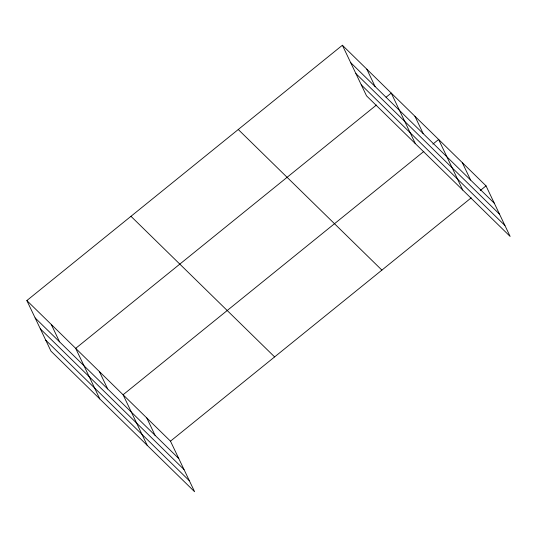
<?xml version="1.0" encoding="UTF-8"?>
<svg xmlns="http://www.w3.org/2000/svg" width="537" height="537" viewBox="0 0 537 537"><rect width="100%" height="100%" fill="white"/><g stroke="black" fill="none" stroke-linecap="round" stroke-linejoin="round"><path stroke-width="0.81" d="M26.85 300.552L170.484 441.166L194.616 491.744L50.975 351.138L26.85 300.552L342.384 45.256L486.025 185.862L510.15 236.448L366.516 95.834L342.384 45.256M376.437 105.024L75.683 348.365L99.815 398.944M386.083 97.224L391.225 93.062L415.349 143.641M423.841 151.427L123.087 394.762L147.212 445.348M432.842 144.144L438.622 139.466L462.753 190.044M170.484 441.166L471.238 197.824M480.239 190.548L486.025 185.862M350.674 62.621L494.308 203.234M355.903 73.582L499.538 214.196M361.287 84.873L504.921 225.486M238.26 129.504L381.894 270.111M130.974 216.304L274.615 356.917M35.133 317.924L178.774 458.538M40.362 328.886L183.996 469.499M45.746 340.176L189.386 480.79M462.323 162.664L470.607 180.036M414.926 116.26L423.21 133.632M366.805 69.159L375.094 86.531M146.789 417.967L155.072 435.339M99.385 371.564L107.675 388.936M51.27 324.455L59.553 341.827"/></g></svg>
